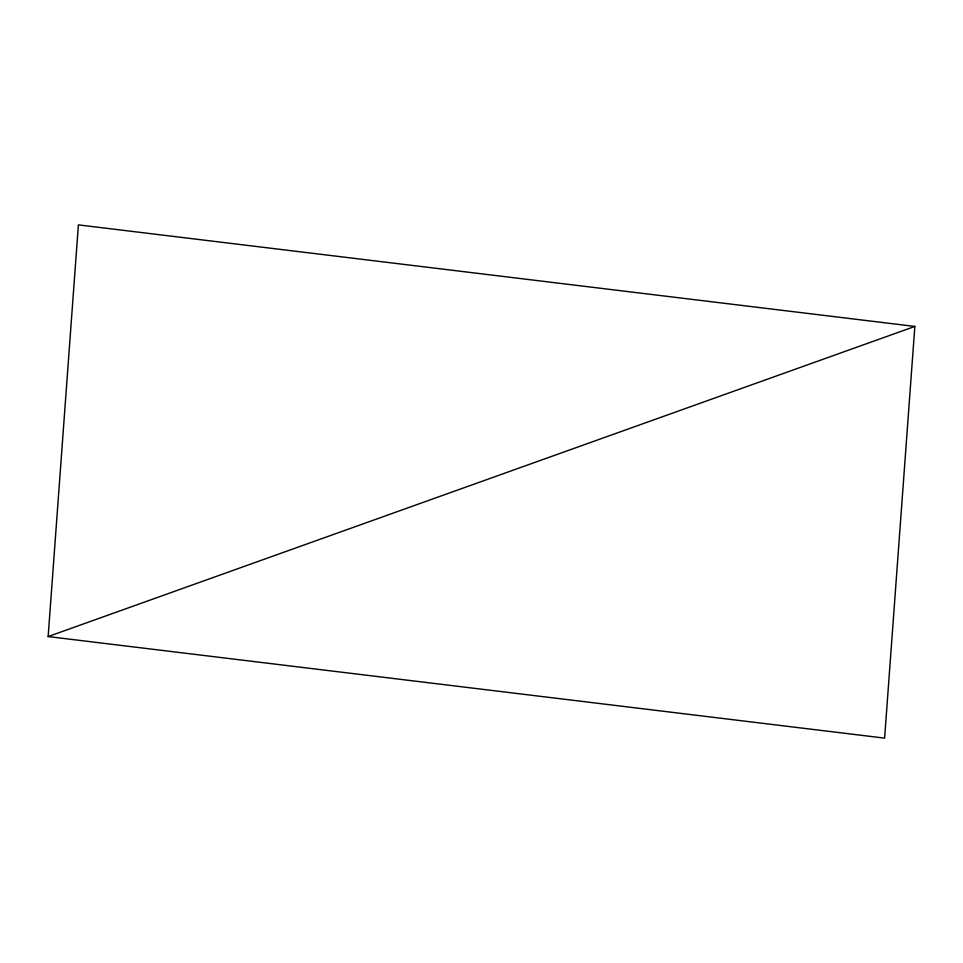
<?xml version="1.0" encoding="UTF-8"?>
<svg xmlns="http://www.w3.org/2000/svg" width="963" height="963" viewBox="0 0 963 963"><rect width="100%" height="100%" fill="white"/><g stroke="black" fill="none" stroke-linecap="round" stroke-linejoin="round"><path stroke-width="1.44" d="M48.15 636.567L78.388 224.873L914.85 326.433L884.612 738.127L48.15 636.567L914.85 326.433"/></g></svg>
